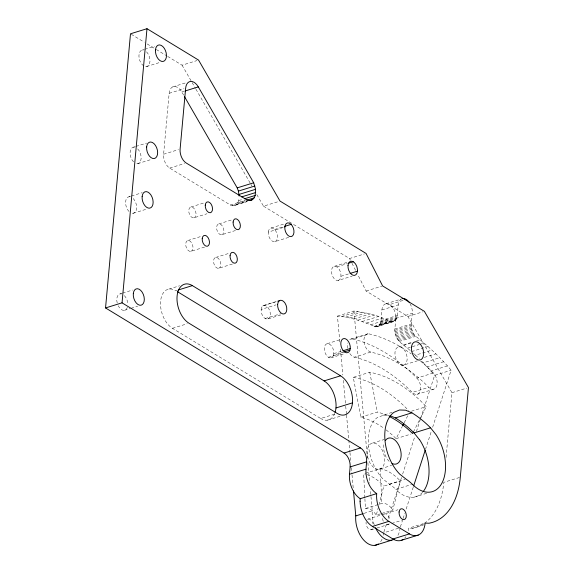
<?xml version="1.0" encoding="UTF-8"?>
<svg xmlns="http://www.w3.org/2000/svg" width="574" height="574" viewBox="0 0 574 574"><rect width="100%" height="100%" fill="white"/><g stroke="black" fill="none" stroke-linecap="round" stroke-linejoin="round"><path stroke-width="0.43" stroke-dasharray="2.87 2.15" d="M410.188 350.449L399.131 341.494L396.239 337.096L394.761 330.337L395.787 318.419A10.827 6.536 72.8 0 0 389.703 304.55L403.723 300.216M432.645 427.278L451.114 370.237C440.423 357.25 427.881 345.935 414.801 335.46C409.649 329.254 411.436 320.557 412.283 313.318A10.827 6.536 72.8 0 0 410.252 304.019M247.502 201.517L234.3 205.6L232.183 205.657L230.332 204.99L169.689 168.096A10.827 6.536 72.8 0 1 163.604 154.227L169.143 93.325A11.76 7.096 72.8 0 1 174.058 86.523A11.76 7.096 72.8 0 1 181.822 91.998L183.608 95.09M339.83 341.989L337.455 316.131C350.872 316.977 363.521 321.914 375.791 326.864C383.317 325.86 380.426 314.581 381.868 309.946A10.827 6.536 72.8 0 1 389.703 304.55M376.659 326.8L393.979 321.462C399.526 318.161 396.835 309.888 398.363 304.844A10.827 6.536 72.8 0 1 401.018 299.276M446.063 457.485L451.96 392.681L407.892 316.446L366.126 291.04L358.04 275.183M408.279 530.641L408.645 528.195L424.315 523.345M234.3 205.6C237.665 204.559 238.928 200.835 239.171 197.65M333.458 355.227L333.774 353.634A7.34 4.434 72.8 0 0 327.596 343.632A7.34 4.434 72.8 0 0 325.566 353.921A7.34 4.434 72.8 0 0 333.458 355.227L343.36 352.163M380.411 513.859L376.286 515.136L378.058 508.306M378.94 504.883L383.819 486.092L400.315 480.99L392.781 510.035L381.229 513.608M383.891 531.998L386.926 522.634M388.304 518.372L401.535 477.503M402.639 474.102L414.765 436.642M416.423 431.533L420.555 418.762M420.835 417.908L434.618 375.339L451.114 370.237M400.387 526.896L402.869 519.233M403.149 518.387L404.799 513.278M406.177 509.016L413.345 486.881M425.478 449.42L431.268 431.54M386.123 429.912A111.851 67.51 72.8 0 1 396.125 438.651L402.137 426.776M404.139 422.816L407.748 415.684M413.424 431.971L419.436 420.089M419.838 419.3L426.245 406.629A152.404 91.983 72.8 0 0 369.771 372.261L353.275 377.362L360.824 417.176A111.851 67.51 72.8 0 1 384.171 428.462M392.107 412.29L377.599 417.341A37.231 22.472 72.8 0 0 383.289 479.283L389.933 484.528A39.448 23.807 72.8 0 1 395.83 489.371L411.501 484.528M367.46 519.276L380.655 515.115M142.309 50.067L143.959 49.558M144.784 49.299L154.679 46.243M146.592 66.541L159.794 62.458M167.658 56.417L182.066 65.185L196.911 60.593M172.81 86.846L186.005 82.764M169.143 93.325L183.996 88.733M181.822 91.998L184.29 91.23M133.477 147.159L135.127 146.65M135.952 146.399L146.679 143.084M163.604 154.227L178.457 149.635M137.767 163.633L151.787 159.299M169.689 168.096L184.541 163.504M128.971 196.774L130.621 196.265M131.446 196.007L142.173 192.692M133.261 213.248L147.281 208.914M190.97 206.963L204.172 202.88M238.698 200.563L242.824 199.286M230.332 204.99L245.177 200.398M237.672 202.959L245.098 200.67M232.183 205.657L247.035 201.072M193.804 217.84A5.632 3.401 72.8 0 0 194.593 209.166A5.632 3.401 72.8 0 0 188.767 210.199A5.632 3.401 72.8 0 0 193.804 217.84L206.999 213.758M236.172 204.681L246.899 201.366M256.808 194.564L263.523 206.181L278.368 201.589M218.816 223.903L232.836 219.569M187.92 240.484L201.948 236.151M221.643 234.78A5.632 3.401 72.8 0 0 222.432 226.106A5.632 3.401 72.8 0 0 216.613 227.139A5.632 3.401 72.8 0 0 221.643 234.78L235.67 230.447M190.755 251.369A5.632 3.401 72.8 0 0 191.544 242.687A5.632 3.401 72.8 0 0 185.718 243.728A5.632 3.401 72.8 0 0 190.755 251.369L205.6 246.777M271.107 228.007L284.309 223.925M274.623 229.478L283.7 226.673M288.693 237.371L274.673 241.704A7.089 4.283 72.8 0 1 268.331 232.083L283.183 227.491M215.767 257.425L229.787 253.091M120.145 293.866L121.796 293.357M122.614 293.106L132.515 290.042M218.594 268.309A5.632 3.401 72.8 0 0 219.383 259.627A5.632 3.401 72.8 0 0 213.564 260.668A5.632 3.401 72.8 0 0 218.594 268.309L232.621 263.968M168.864 289.102L179.583 285.787M177.531 290.207L175.881 290.717A21.123 12.75 72.8 0 0 160.591 301.25A21.123 12.75 72.8 0 0 172.465 328.314L320.679 418.489L335.525 413.904M124.429 310.34L130.205 308.554M131.03 308.303L137.624 306.265M263.523 206.181L349.552 258.53L364.404 253.938M334.391 266.307L347.586 262.225M336.83 266.867L347.55 263.552M172.465 328.306L187.311 323.722M340.956 276.266L348.375 273.97M338.079 280.485A7.34 4.434 72.8 0 0 339.112 269.177A7.34 4.434 72.8 0 0 331.514 270.526A7.34 4.434 72.8 0 0 338.079 280.485L352.099 276.151M263.925 305.368L277.127 301.293M262.892 305.798L276.912 301.465M280.693 314.99L267.491 319.072A7.089 4.283 72.8 0 1 261.156 309.451L276.001 304.859M265.138 318.534L280.808 313.684M366.126 291.04L381.796 286.189M337.455 316.131L353.95 311.029L370.345 313.885L378.639 316.425L390.865 321.476L393.979 321.462M341.516 316.561L358.018 311.467M386.101 303.725L402.604 298.623M345.605 317.185L362.101 312.084M349.717 317.996L366.212 312.895M381.868 309.946L398.363 304.844M353.849 318.986L370.345 313.885M357.989 320.163L374.485 315.061M362.144 321.526L378.639 316.425M366.298 323.069L382.801 317.967M380.899 320.579L397.395 315.478M370.467 324.791L386.962 319.689M380.727 321.799L397.222 316.697M380.433 322.925L396.928 317.824M395.787 318.419L412.283 313.318M380.031 323.937L396.526 318.843M373.975 326.441L390.471 321.347M379.529 324.827L396.024 319.725M374.37 326.57L390.865 321.476M407.892 316.446L422.737 311.854M378.926 325.566L395.421 320.464M375.791 326.864L394.733 321.045M327.209 343.668L340.404 339.593M351.144 338.983L367.647 333.881M349.767 339.55A9.442 5.697 72.8 0 1 352.687 339.033L369.182 333.932A193.022 116.5 72.8 0 1 411.235 353.878M394.819 329.046L411.314 323.944M394.761 330.337L411.257 325.243M394.826 331.686L411.328 326.584M395.012 333.056L411.508 327.955M395.314 334.434L411.809 329.333M333.774 353.634L341.2 351.338M395.723 335.783L412.218 330.689M328.457 357.293L343.309 352.701M396.239 337.096L412.735 332.002M330.897 357.853L344.099 353.771M396.842 338.344L413.345 333.25M397.538 339.507L414.033 334.405M398.306 340.561L414.801 335.46M399.131 341.494L415.626 336.393M349.824 353.534A9.442 5.697 72.8 0 0 354.352 357.172L370.847 352.077A174.058 105.056 72.8 0 1 428.764 387.314A9.442 5.697 72.8 0 0 436.735 385.9A9.442 5.697 72.8 0 0 433.384 373A193.022 116.5 72.8 0 0 420.505 361.096M403.486 344.888L412.555 342.082M416.681 340.812L419.981 339.794M398.679 346.897L411.874 342.814M407.518 348.16L419.07 344.594M419.895 344.335L424.014 343.065M411.522 351.597L428.017 346.495M413.502 353.39L415.483 355.177L431.985 350.083M424.358 357.387L435.903 353.821M403.422 365.143A9.442 5.711 73 0 0 404.749 350.563A9.442 5.711 73 0 0 394.977 352.35A9.442 5.711 73 0 0 403.422 365.143L417.449 360.802M421.625 361.139L423.289 362.811L439.784 357.71M423.289 362.811L427.113 366.843L443.616 361.742M427.113 366.843L430.895 371.019L447.39 365.918M352.687 339.033A192.943 116.45 72.8 0 1 416.882 378.101L433.384 373M354.352 357.172A174.058 105.056 72.8 0 1 412.268 392.415L428.764 387.314M327.697 420.103L340.891 416.028M416.946 394.381L433.442 389.28M360.824 417.176L377.319 412.075A111.851 67.51 72.8 0 1 387.787 415.784M451.96 392.681L466.806 388.089M411.4 411.214L426.245 406.629M372.512 443.106L384.056 439.533M396.125 438.651L410.97 434.066M365.308 473.313L380.153 468.721A52.334 31.584 72.8 0 1 400.315 480.99M379.299 469.216A13.511 8.158 72.8 0 0 381.193 448.387A13.511 8.158 72.8 0 0 367.216 450.87A13.511 8.158 72.8 0 0 379.299 469.216L391.676 465.385M389.38 484.183L405.05 479.34M459.473 477.496L443.802 482.339A79.973 48.273 72.8 0 1 412.491 528.324L408.645 528.195M364.906 498.727L365.394 508.507L381.889 503.412C386.524 502.609 390.449 506.419 392.781 510.035M414.284 497.113L426.661 493.288M364.024 513.357L372.275 510.81L370.309 489.4M381.48 514.856L397.969 509.762M371.113 529.816L373.588 529.056M376.881 528.03L390.901 523.696M391.726 523.445L401.621 520.381M398.464 528.259L383.619 532.851A21.654 13.073 72.8 0 1 383.102 536.073M412.491 528.324L424.035 524.751M365.394 508.507C370.029 507.71 373.954 511.513 376.286 515.136M383.03 415.095L389.107 415.296M368.278 518.939L371.069 520.109L372.576 522.39A5.632 3.401 72.8 0 1 373.057 523.782M131.252 34.261L144.146 42.11M147.181 43.954L155.518 49.027M156.279 49.493L166.898 55.951M415.483 355.177L419.407 358.922M430.895 371.019L434.618 375.339M182.066 65.185L195.49 88.425M195.942 89.2L250.544 183.716M250.989 184.491L251.886 186.041M349.552 258.53L350.362 260.115M351.977 263.287L355.615 270.426M369.771 372.261L377.319 412.075M353.95 311.029L367.116 454.622M367.202 455.512L367.446 458.188M367.855 462.644L369.735 483.157M340.482 349.128L342.85 374.994M343.345 380.34L345.634 405.316M345.713 406.205L346.452 414.234M346.531 415.124L349.889 451.695M349.968 452.585L350.786 461.503M351.36 467.745L351.934 473.988M352.013 474.885L353.24 488.259M380.153 468.721L381.889 503.412M364.856 497.837L363.658 473.823A52.334 31.584 72.8 0 1 365.358 474.167M405.883 536.697A21.654 13.066 72.8 0 1 404.684 538.175M261.156 309.451A7.089 4.283 72.8 0 1 268.488 308.145A7.089 4.283 72.8 0 1 267.491 319.072M268.331 232.083A7.089 4.283 72.8 0 1 275.671 230.777A7.089 4.283 72.8 0 1 274.673 241.704M133.204 198.547A8.524 5.144 72.8 0 1 136.598 208.348A8.524 5.144 72.8 0 1 131.869 213.198M129.028 211.476A8.524 5.144 72.8 0 1 125.634 201.675A8.524 5.144 72.8 0 1 130.363 196.817M146.535 51.839A8.524 5.144 72.8 0 1 149.936 61.64A8.524 5.144 72.8 0 1 145.208 66.491M143.765 65.888A8.524 5.144 72.8 0 1 138.93 55.987A8.524 5.144 72.8 0 1 143.701 50.11M127.399 307.291A8.524 5.144 72.8 0 1 118.237 305.77M117.196 303.007A8.524 5.144 72.8 0 1 121.53 293.917M124.371 295.639A8.524 5.144 72.8 0 1 127.808 304.765M137.71 148.931A8.524 5.144 72.8 0 1 141.104 158.733A8.524 5.144 72.8 0 1 136.375 163.59M133.534 161.861A8.524 5.144 72.8 0 1 130.14 152.06A8.524 5.144 72.8 0 1 134.868 147.209M334.778 413.359A21.13 12.75 72.8 0 1 320.679 418.489M422.615 492.248A37.231 22.515 73.1 0 1 395.802 489.464M389.1 523.689A5.632 3.401 72.8 0 1 385.735 524.292M383.31 521.264A5.632 3.401 72.8 0 1 382.571 517.074M383.956 514.182A5.632 3.401 72.8 0 1 387.572 515.007A5.632 3.401 72.8 0 1 389.803 520.109M374.219 524.672A21.654 13.073 72.8 0 1 372.275 510.81M400.114 527.75A21.654 13.073 72.8 0 1 397.373 536.245M389.093 461.302A13.511 8.158 72.8 0 1 384.099 443.523M370.847 352.077A9.442 5.697 72.8 0 1 363.959 341.609A9.442 5.697 72.8 0 1 369.182 333.932M382.062 539.187A21.654 13.073 72.8 0 1 379.931 542.552M416.882 378.101A9.442 5.697 72.8 0 1 420.24 391.002A9.442 5.697 72.8 0 1 412.268 392.415M347.693 348.31A9.442 5.697 72.8 0 1 347.672 343.008M372.605 528.79A5.632 3.401 72.8 0 1 368.321 528.647A5.632 3.401 72.8 0 1 366.076 522.175M353.275 377.362A152.404 91.983 72.8 0 1 408.645 410.561M367.066 474.648A52.334 31.584 72.8 0 1 383.819 486.092"/><path stroke-width="0.86" d="M360.085 501.303L360.199 498.713L376.702 493.611A19.093 11.466 72.9 0 1 366.011 469.188M376.702 493.611L376.58 496.201A21.661 13.073 72.8 0 0 388.856 521.357L409.449 533.899A21.654 13.066 72.8 0 0 424.774 525.54L425.14 523.093L428.986 523.223A79.973 48.273 72.8 0 0 460.298 477.238L468.456 387.579L424.387 311.345L382.621 285.938L366.054 253.428L280.019 201.079L198.561 60.083L146.987 28.7L130.492 33.801L105.544 307.944L344.048 453.051A10.827 6.536 72.8 0 1 350.133 466.92L349.473 474.268A19.093 11.473 72.6 0 0 360.207 498.677M105.544 307.944L122.04 302.842L360.544 447.95A10.827 6.536 72.8 0 1 366.628 461.819L365.968 469.166L349.473 474.268M122.04 302.842L146.987 28.7M255.193 195.461L255.573 189.312L253.701 182.776L198.317 86.896A11.76 7.096 72.8 0 0 190.554 81.422A11.76 7.096 72.8 0 0 185.639 88.224L180.107 149.125A10.827 6.536 72.8 0 0 186.191 162.994L246.827 199.888C250.343 201.998 254.469 199.156 255.193 195.461L244.474 198.776M349.953 350.126L350.269 348.533A7.34 4.434 72.8 0 0 344.091 338.531A7.34 4.434 72.8 0 0 342.061 348.82A7.34 4.434 72.8 0 0 349.953 350.126L344.185 351.912M413.624 486.027L425.198 450.267M402.539 425.98L403.737 423.605M413.424 431.971L412.62 433.549A111.851 67.51 72.8 0 0 389.28 416.494M185.115 90.979L198.317 86.896M184.498 96.64L237.206 187.877L253.701 182.776M239.121 196.028L238.404 191.085L254.899 185.983M239.078 194.414L255.573 189.312M241.647 196.882L255.674 192.548M246.748 200.154L254.167 197.865M249.374 200.599L252.675 199.58M284.525 226.421L291.126 224.377M178.356 289.949L192.376 285.615L340.59 375.798A21.13 12.75 72.8 0 1 352.465 402.855A21.13 12.75 72.8 0 1 337.175 413.395L188.961 323.205A21.123 12.75 72.8 0 1 177.086 296.148A21.123 12.75 72.8 0 1 192.376 285.615M348.375 263.294L353.326 261.766M350.025 273.461L357.451 271.165M277.737 301.207L279.387 300.697M342.843 350.829L350.269 348.533M177.409 291.649L324.095 380.899L340.59 375.798M335.969 407.956L352.465 402.855M389.868 415.619L395.407 417.937L411.902 412.835L413.502 413.832A113.91 68.751 72.8 0 1 430.543 427.817L436.003 434.647A37.231 22.472 72.8 0 1 442.396 482.174A37.231 22.472 72.8 0 1 412.333 484.269M344.048 453.051L360.544 447.95M395.407 417.937L397.007 418.934A113.91 68.751 72.8 0 1 414.048 432.918L430.543 427.817M350.133 466.92L366.628 461.819M378.302 543.994A21.654 13.073 72.8 0 1 362.746 538.936A21.654 13.073 72.8 0 1 355.772 515.911L363.199 513.615M388.856 521.357L372.361 526.458L392.953 538.993A21.654 13.066 72.8 0 0 403.307 539.345M392.953 538.993L409.449 533.899M375.138 545.3L391.633 540.199M401.786 540.17L418.288 535.068M411.902 412.835L405.603 410.195L399.533 409.994L394.094 412.24A37.231 22.472 72.8 0 0 399.784 474.181L406.428 479.426A39.448 23.807 72.8 0 1 412.326 484.269M414.048 432.918L419.508 439.741M237.206 187.877L238.404 191.085M353.484 490.935L355.772 515.911M372.368 526.394A21.661 13.015 72.6 0 1 360.099 501.31M324.095 380.899A21.13 12.75 72.8 0 1 335.065 412.541M419.565 439.662A37.231 22.515 73.1 0 1 423.138 491.624M394.058 539.345A21.654 13.073 72.8 0 1 375.439 527.635M385.427 440.466A13.511 8.158 72.8 0 1 400.315 449.055A13.511 8.158 72.8 0 1 392.064 463.498M402.604 298.623A10.827 6.536 72.8 0 1 409.563 302.857M284.826 226.981A7.089 4.283 72.8 0 0 291.169 236.603A7.089 4.283 72.8 0 0 292.166 225.675A7.089 4.283 72.8 0 0 284.826 226.981M233.109 222.038A5.632 3.401 72.8 0 0 238.145 229.679A5.632 3.401 72.8 0 0 238.935 221.004A5.632 3.401 72.8 0 0 233.109 222.038M230.059 255.566A5.632 3.401 72.8 0 0 235.096 263.208A5.632 3.401 72.8 0 0 235.885 254.526A5.632 3.401 72.8 0 0 230.059 255.566M133.304 293.673A8.524 5.144 72.8 0 0 140.924 305.239A8.524 5.144 72.8 0 0 142.122 292.101A8.524 5.144 72.8 0 0 133.304 293.673M202.213 238.626A5.632 3.401 72.8 0 0 207.25 246.268A5.632 3.401 72.8 0 0 208.039 237.586A5.632 3.401 72.8 0 0 202.213 238.626M277.651 304.349A7.089 4.283 72.8 0 0 283.987 313.971A7.089 4.283 72.8 0 0 284.984 303.043A7.089 4.283 72.8 0 0 277.651 304.349M348.009 265.425A7.34 4.434 72.8 0 0 354.574 275.391A7.34 4.434 72.8 0 0 355.607 264.076A7.34 4.434 72.8 0 0 348.009 265.425M155.468 49.866A8.524 5.144 72.8 0 0 163.095 61.44A8.524 5.144 72.8 0 0 164.286 48.302A8.524 5.144 72.8 0 0 155.468 49.866M146.635 146.966A8.524 5.144 72.8 0 0 154.263 158.532A8.524 5.144 72.8 0 0 155.454 145.394A8.524 5.144 72.8 0 0 146.635 146.966M142.13 196.573A8.524 5.144 72.8 0 0 149.757 208.147A8.524 5.144 72.8 0 0 150.948 195.009A8.524 5.144 72.8 0 0 142.13 196.573M205.262 205.097A5.632 3.401 72.8 0 0 210.299 212.739A5.632 3.401 72.8 0 0 211.089 204.064A5.632 3.401 72.8 0 0 205.262 205.097M399.066 511.979A5.632 3.401 72.8 0 0 404.096 519.621A5.632 3.401 72.8 0 0 404.885 510.939A5.632 3.401 72.8 0 0 399.066 511.979M411.472 347.248A9.442 5.711 73 0 0 419.924 360.042A9.442 5.711 73 0 0 421.244 345.462A9.442 5.711 73 0 0 411.472 347.248"/></g></svg>
